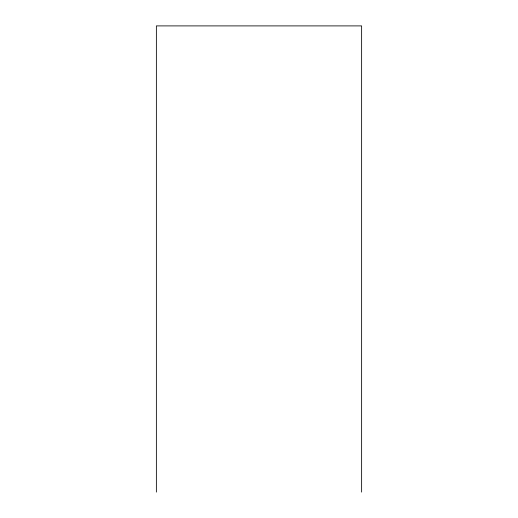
<?xml version="1.0" encoding="UTF-8"?>
<svg xmlns="http://www.w3.org/2000/svg" width="518" height="518" viewBox="0 0 518 518"><rect width="100%" height="100%" fill="white"/><g stroke="black" fill="none" stroke-linecap="round" stroke-linejoin="round"><path stroke-width="0.78" d="M361.629 492.1L361.629 25.9L156.371 25.9L156.371 492.1"/></g></svg>
